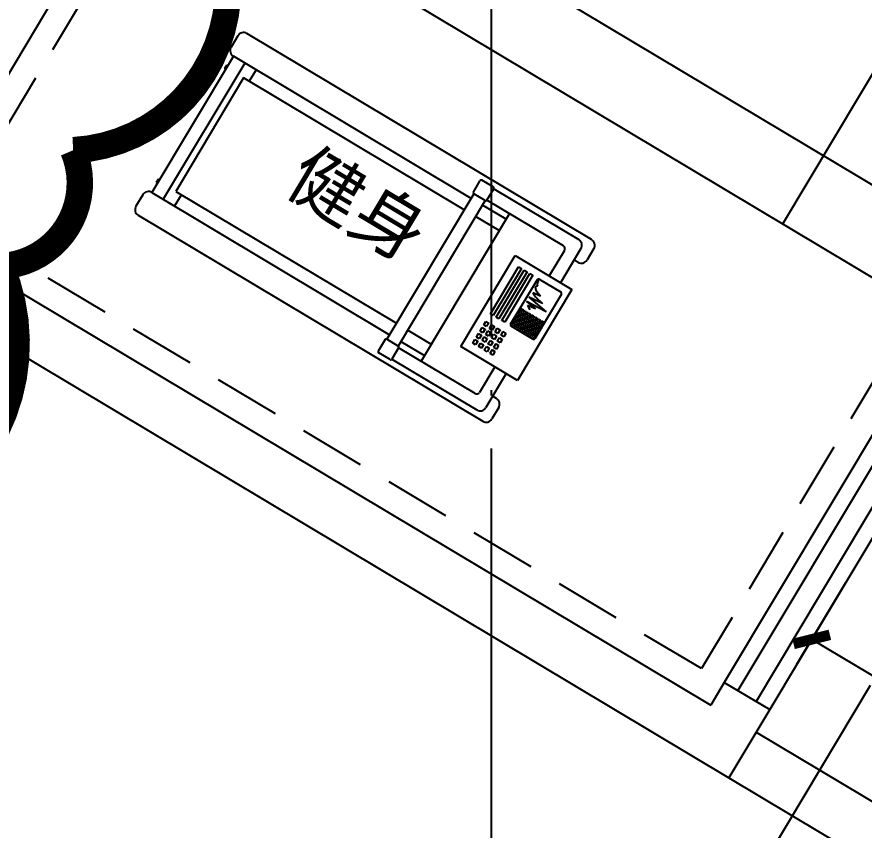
# Model space of a CAD drawing. Header units: millimetres. Extents: x 1337745 to 1642153, y -192803 to 266425.
# Drawn here: x 1399056 to 1402256, y 113247 to 116319 of the extents above; entities that cross this region are included whole.
import ezdxf
from ezdxf.enums import TextEntityAlignment as Align

# ---------------------------------------------------------------- set-up
doc = ezdxf.new("R2010")
doc.units = ezdxf.units.MM
doc.header["$LTSCALE"] = 1000
doc.header["$MEASUREMENT"] = 0
for name, pattern in [('__附着_A09-停车位、行车流线模块_TEN24RUY_设计区$0$DASH', [0.35, 0.25, -0.1]), ('DOTE', [2.42, 2, -0.2, 0.02, -0.2]), ('HIDDEN', [0.375, 0.25, -0.125]), ('HIDDEN2', [4.7625, 3.175, -1.5875])]:
    doc.linetypes.add(name, pattern=pattern)
for name, color, linetype in [('__附着_A09-停车位、行车流线模块_TEN24RUY_设计区$0$STD-PARK', 103, '__附着_A09-停车位、行车流线模块_TEN24RUY_设计区$0$DASH'), ('DOTE', 16, 'DOTE'), ('IE-FURN', 33, 'Continuous'), ('REF', 8, 'HIDDEN2'), ('Road', 4, 'Continuous'), ('WALL', 2, 'Continuous'), ('WINDOW', 4, 'Continuous'), ('文字标注', 255, 'Continuous'), ('砖墙', 30, 'Continuous')]:
    doc.layers.add(name, color=color, linetype=linetype)
doc.styles.add('DIM_FONT', font='SIMPLEX', dxfattribs={"width": 0.7, "bigfont": 'GBCBIG'})
doc.styles.add('黑体', font='SIMHEI.TTF')
doc.dimstyles.new('_TCH_ARCH&&100', dxfattribs={"dimtxt": 250, "dimasz": 100, "dimexe": 250, "dimexo": 300, "dimgap": 100, "dimtad": 1, "dimdec": 0, "dimzin": 0, "dimdsep": 46, "dimtxsty": 'DIM_FONT', "dimblk": 'ARCHTICK', "dimcen": 0.09, "dimclrt": 7, "dimazin": 2, "dimtfac": 1, "dimtdec": 0, "dimtix": 1, "dimtmove": 2, "dimatfit": 3, "dimfxl": 1, "dimtolj": 1, "dimtzin": 0, "dimarcsym": 0})

# ---------------------------------------------------------------- blocks, each defined once
blk = doc.blocks.new('_ArchTick')
at = {"color": 0, "linetype": 'ByBlock', "const_width": 0.4}
blk.add_lwpolyline([(-0.5, -0.5), (0.5, 0.5)], dxfattribs=at)
blk = doc.blocks.new('*D171')
at = {"layer": 'Defpoints', "color": 0, "transparency": 16777216}
for p in [(2875982.4, -688883.3, 0), (2872514.5, -692144.3), (2873134, -692616.9, 0)]:
    blk.add_point(p, dxfattribs=at)
at = {"layer": 'Road', "color": 0, "lineweight": -2, "transparency": 16777216}
for p, q in [((2875743.9, -688701.4), (2875164.2, -688259.1)), ((2875362.9, -688410.7), (2872514.5, -692144.3)), ((2872895.5, -692435), (2872315.8, -691992.7))]:
    blk.add_line(p, q, dxfattribs=at)
at = {"layer": 'Road', "color": 0, "lineweight": -2, "transparency": 16777216, "xscale": 100, "yscale": 100, "zscale": 100}
for p, rotation in [((2875362.9, -688410.7), 52.6597701482326), ((2872514.5, -692144.3), 232.6597701482326)]:
    blk.add_blockref('_ArchTick', p, dxfattribs=dict(at, rotation=rotation))
at = {"layer": 'Road', "color": 7, "transparency": 16777216, "insert": (2873759.8, -690141), "char_height": 250, "attachment_point": 5, "rotation": 52.6598, "style": 'DIM_FONT'}
blk.add_mtext('\\A1;4696', dxfattribs=at)
blk = doc.blocks.new('A$C12EE4357')
at = {"layer": 'IE-FURN'}
for p, q in [((-406.5, 21.7), (-356.5, 21.7)), ((-231.5, -219.9), (-231.5, 30.1)), ((-231.5, 30.1), (168.5, 30.1)), ((168.5, 30.1), (168.5, -219.9)), ((293.5, 21.7), (343.5, 21.7)), ((-431.5, -3.3), (-431.5, -1519.9)), ((-381.5, -19.9), (-231.5, -19.9)), ((-331.5, -3.3), (-331.5, -19.9)), ((168.5, -19.9), (318.5, -19.9)), ((268.5, -3.3), (268.5, -19.9)), ((368.5, -1519.9), (368.5, -3.3)), ((-406.5, -418.6), (-406.5, -44.9)), ((343.5, -418.6), (343.5, -44.9)), ((-356.5, -82.4), (-356.5, -418.6)), ((-344, -69.9), (-231.5, -69.9)), ((168.5, -69.9), (281, -69.9)), ((293.5, -82.4), (293.5, -418.6)), ((168.5, -219.9), (-231.5, -219.9)), ((-356.5, -319.9), (293.5, -319.9)), ((-331.5, -319.9), (-331.5, -423.6)), ((-281.5, -319.9), (-281.5, -423.6)), ((218.5, -423.6), (218.5, -319.9)), ((268.5, -423.6), (268.5, -319.9)), ((-411.5, -423.6), (-411.5, -473.6)), ((-356.5, -418.6), (-406.5, -418.6)), ((-351.5, -423.6), (288.5, -423.6)), ((-351.5, -423.6), (-351.5, -473.6)), ((288.5, -423.6), (288.5, -473.6)), ((293.5, -418.6), (343.5, -418.6)), ((293.5, -418.6), (343.5, -418.6)), ((348.5, -423.6), (348.5, -473.6)), ((-356.5, -478.6), (-406.5, -478.6)), ((-351.5, -473.6), (288.5, -473.6)), ((-331.5, -473.6), (-331.5, -1519.9)), ((-281.5, -473.6), (-281.5, -1444.9)), ((218.5, -1444.9), (218.5, -473.6)), ((268.5, -1519.9), (268.5, -473.6)), ((293.5, -478.6), (343.5, -478.6)), ((-331.5, -1419.9), (-281.5, -1419.9)), ((268.5, -1419.9), (218.5, -1419.9)), ((-331.5, -1469.9), (268.5, -1469.9)), ((-281.5, -1444.9), (218.5, -1444.9)), ((-331.5, -1519.9), (268.5, -1519.9)), ((-291.2, -1524.9), (-291.2, -1519.9)), ((-291.2, -1519.9), (-275.4, -1519.9)), ((-275.4, -1524.9), (-291.2, -1524.9)), ((-275.4, -1519.9), (-275.4, -1524.9)), ((212.3, -1519.9), (212.3, -1524.9)), ((228.1, -1519.9), (212.3, -1519.9)), ((212.3, -1524.9), (228.1, -1524.9)), ((228.1, -1524.9), (228.1, -1519.9)), ((-406.5, -1544.9), (-356.5, -1544.9)), ((293.5, -1544.9), (343.5, -1544.9))]:
    blk.add_line(p, q, dxfattribs=at)
at = {"layer": 'IE-FURN', "color": 8}
for p, q in [((-201.7, -96.4), (-201.7, 0)), ((-196.7, 5), (0, 5)), ((-71.3, -2.5), (-71.3, 0.7)), ((-71.3, 0.7), (-67.3, 0.7)), ((-67.3, 0.7), (-67.3, -2.5)), ((-64.6, -2.5), (-64.6, 0.7)), ((-64.6, 0.7), (-60.7, 0.7)), ((-60.7, 0.7), (-60.7, -2.5)), ((-57.9, -2.5), (-57.9, 0.7)), ((-57.9, 0.7), (-54, 0.7)), ((-54, 0.7), (-54, -2.5)), ((-51.2, -2.5), (-51.2, 0.7)), ((-51.2, 0.7), (-47.3, 0.7)), ((-47.3, 0.7), (-47.3, -2.5)), ((-44.5, -2.5), (-44.5, 0.7)), ((-44.5, 0.7), (-40.6, 0.7)), ((-40.6, 0.7), (-40.6, -2.5)), ((-37.9, -2.5), (-37.9, 0.7)), ((-37.9, 0.7), (-33.9, 0.7)), ((-33.9, 0.7), (-33.9, -2.5)), ((-31.2, -2.5), (-31.2, 0.7)), ((-31.2, 0.7), (-27.3, 0.7)), ((-27.3, 0.7), (-27.3, -2.5)), ((-24.5, -2.5), (-24.5, 0.7)), ((-24.5, 0.7), (-20.6, 0.7)), ((-20.6, 0.7), (-20.6, -2.5)), ((-17.8, -2.5), (-17.8, 0.7)), ((-17.8, 0.7), (-13.9, 0.7)), ((-13.9, 0.7), (-13.9, -2.5)), ((-11.2, -2.5), (-11.2, 0.7)), ((-11.2, 0.7), (-7.2, 0.7)), ((-7.2, 0.7), (-7.2, -2.5)), ((-4.5, -2.5), (-4.5, 0.7)), ((-4.5, 0.7), (-0.6, 0.7)), ((-0.6, 0.7), (-0.6, -2.5)), ((5, 0), (5, -96.4)), ((-123.4, -94.5), (-109.4, -9.9)), ((-109.4, -9.9), (-104.4, -94.5)), ((-67.3, -2.5), (-71.3, -2.5)), ((-71.3, -8.8), (-71.3, -5.6)), ((-71.3, -5.6), (-67.3, -5.6)), ((-67.3, -8.8), (-71.3, -8.8)), ((-71.3, -15.1), (-71.3, -11.9)), ((-71.3, -11.9), (-67.3, -11.9)), ((-67.3, -15.1), (-71.3, -15.1)), ((-71.3, -21.4), (-71.3, -18.2)), ((-71.3, -18.2), (-67.3, -18.2)), ((-67.3, -21.4), (-71.3, -21.4)), ((-71.3, -27.6), (-71.3, -24.5)), ((-71.3, -24.5), (-67.3, -24.5)), ((-67.3, -27.6), (-71.3, -27.6)), ((-71.3, -33.9), (-71.3, -30.8)), ((-71.3, -30.8), (-67.3, -30.8)), ((-67.3, -5.6), (-67.3, -8.8)), ((-67.3, -11.9), (-67.3, -15.1)), ((-67.3, -18.2), (-67.3, -21.4)), ((-67.3, -24.5), (-67.3, -27.6)), ((-67.3, -30.8), (-67.3, -33.9)), ((-60.7, -2.5), (-64.6, -2.5)), ((-64.6, -8.8), (-64.6, -5.6)), ((-64.6, -5.6), (-60.7, -5.6)), ((-60.7, -8.8), (-64.6, -8.8)), ((-64.6, -15.1), (-64.6, -11.9)), ((-64.6, -11.9), (-60.7, -11.9)), ((-60.7, -15.1), (-64.6, -15.1)), ((-64.6, -21.4), (-64.6, -18.2)), ((-64.6, -18.2), (-60.7, -18.2)), ((-60.7, -21.4), (-64.6, -21.4)), ((-64.6, -27.6), (-64.6, -24.5)), ((-64.6, -24.5), (-60.7, -24.5)), ((-60.7, -27.6), (-64.6, -27.6)), ((-64.6, -33.9), (-64.6, -30.8)), ((-64.6, -30.8), (-60.7, -30.8)), ((-60.7, -5.6), (-60.7, -8.8)), ((-60.7, -11.9), (-60.7, -15.1)), ((-60.7, -18.2), (-60.7, -21.4)), ((-60.7, -24.5), (-60.7, -27.6)), ((-60.7, -30.8), (-60.7, -33.9)), ((-54, -2.5), (-57.9, -2.5)), ((-57.9, -8.8), (-57.9, -5.6)), ((-57.9, -5.6), (-54, -5.6)), ((-54, -8.8), (-57.9, -8.8)), ((-57.9, -15.1), (-57.9, -11.9)), ((-57.9, -11.9), (-54, -11.9)), ((-54, -15.1), (-57.9, -15.1)), ((-57.9, -21.4), (-57.9, -18.2)), ((-57.9, -18.2), (-54, -18.2)), ((-54, -21.4), (-57.9, -21.4)), ((-57.9, -27.6), (-57.9, -24.5)), ((-57.9, -24.5), (-54, -24.5)), ((-54, -27.6), (-57.9, -27.6)), ((-57.9, -33.9), (-57.9, -30.8)), ((-57.9, -30.8), (-54, -30.8)), ((-54, -5.6), (-54, -8.8)), ((-54, -11.9), (-54, -15.1)), ((-54, -18.2), (-54, -21.4)), ((-54, -24.5), (-54, -27.6)), ((-54, -30.8), (-54, -33.9)), ((-47.3, -2.5), (-51.2, -2.5)), ((-51.2, -8.8), (-51.2, -5.6)), ((-51.2, -5.6), (-47.3, -5.6)), ((-47.3, -8.8), (-51.2, -8.8)), ((-51.2, -15.1), (-51.2, -11.9)), ((-51.2, -11.9), (-47.3, -11.9)), ((-47.3, -15.1), (-51.2, -15.1)), ((-51.2, -21.4), (-51.2, -18.2)), ((-51.2, -18.2), (-47.3, -18.2)), ((-47.3, -21.4), (-51.2, -21.4)), ((-51.2, -27.6), (-51.2, -24.5)), ((-51.2, -24.5), (-47.3, -24.5)), ((-47.3, -27.6), (-51.2, -27.6)), ((-51.2, -33.9), (-51.2, -30.8)), ((-51.2, -30.8), (-47.3, -30.8)), ((-47.3, -5.6), (-47.3, -8.8)), ((-47.3, -11.9), (-47.3, -15.1)), ((-47.3, -18.2), (-47.3, -21.4)), ((-47.3, -24.5), (-47.3, -27.6)), ((-47.3, -30.8), (-47.3, -33.9)), ((-40.6, -2.5), (-44.5, -2.5)), ((-44.5, -8.8), (-44.5, -5.6)), ((-44.5, -5.6), (-40.6, -5.6)), ((-40.6, -8.8), (-44.5, -8.8)), ((-44.5, -15.1), (-44.5, -11.9)), ((-44.5, -11.9), (-40.6, -11.9)), ((-40.6, -15.1), (-44.5, -15.1)), ((-44.5, -21.4), (-44.5, -18.2)), ((-44.5, -18.2), (-40.6, -18.2)), ((-40.6, -21.4), (-44.5, -21.4)), ((-44.5, -27.6), (-44.5, -24.5)), ((-44.5, -24.5), (-40.6, -24.5)), ((-40.6, -27.6), (-44.5, -27.6)), ((-44.5, -33.9), (-44.5, -30.8)), ((-44.5, -30.8), (-40.6, -30.8)), ((-40.6, -5.6), (-40.6, -8.8)), ((-40.6, -11.9), (-40.6, -15.1)), ((-40.6, -18.2), (-40.6, -21.4)), ((-40.6, -24.5), (-40.6, -27.6)), ((-40.6, -30.8), (-40.6, -33.9)), ((-33.9, -2.5), (-37.9, -2.5)), ((-37.9, -8.8), (-37.9, -5.6)), ((-37.9, -5.6), (-33.9, -5.6)), ((-33.9, -8.8), (-37.9, -8.8)), ((-37.9, -15.1), (-37.9, -11.9)), ((-37.9, -11.9), (-33.9, -11.9)), ((-33.9, -15.1), (-37.9, -15.1)), ((-37.9, -21.4), (-37.9, -18.2)), ((-37.9, -18.2), (-33.9, -18.2)), ((-33.9, -21.4), (-37.9, -21.4)), ((-37.9, -27.6), (-37.9, -24.5)), ((-37.9, -24.5), (-33.9, -24.5)), ((-33.9, -27.6), (-37.9, -27.6)), ((-37.9, -33.9), (-37.9, -30.8)), ((-37.9, -30.8), (-33.9, -30.8)), ((-33.9, -5.6), (-33.9, -8.8)), ((-33.9, -11.9), (-33.9, -15.1)), ((-33.9, -18.2), (-33.9, -21.4)), ((-33.9, -24.5), (-33.9, -27.6)), ((-33.9, -30.8), (-33.9, -33.9)), ((-27.3, -2.5), (-31.2, -2.5)), ((-31.2, -8.8), (-31.2, -5.6)), ((-31.2, -5.6), (-27.3, -5.6)), ((-27.3, -8.8), (-31.2, -8.8)), ((-31.2, -15.1), (-31.2, -11.9)), ((-31.2, -11.9), (-27.3, -11.9)), ((-27.3, -15.1), (-31.2, -15.1)), ((-31.2, -21.4), (-31.2, -18.2)), ((-31.2, -18.2), (-27.3, -18.2)), ((-27.3, -21.4), (-31.2, -21.4)), ((-31.2, -27.6), (-31.2, -24.5)), ((-31.2, -24.5), (-27.3, -24.5)), ((-27.3, -27.6), (-31.2, -27.6)), ((-31.2, -33.9), (-31.2, -30.8)), ((-31.2, -30.8), (-27.3, -30.8)), ((-27.3, -5.6), (-27.3, -8.8)), ((-27.3, -11.9), (-27.3, -15.1)), ((-27.3, -18.2), (-27.3, -21.4)), ((-27.3, -24.5), (-27.3, -27.6)), ((-27.3, -30.8), (-27.3, -33.9)), ((-20.6, -2.5), (-24.5, -2.5)), ((-24.5, -8.8), (-24.5, -5.6)), ((-24.5, -5.6), (-20.6, -5.6)), ((-20.6, -8.8), (-24.5, -8.8)), ((-24.5, -15.1), (-24.5, -11.9)), ((-24.5, -11.9), (-20.6, -11.9)), ((-20.6, -15.1), (-24.5, -15.1)), ((-24.5, -21.4), (-24.5, -18.2)), ((-24.5, -18.2), (-20.6, -18.2)), ((-20.6, -21.4), (-24.5, -21.4)), ((-24.5, -27.6), (-24.5, -24.5)), ((-24.5, -24.5), (-20.6, -24.5)), ((-20.6, -27.6), (-24.5, -27.6)), ((-24.5, -33.9), (-24.5, -30.8)), ((-24.5, -30.8), (-20.6, -30.8)), ((-20.6, -5.6), (-20.6, -8.8)), ((-20.6, -11.9), (-20.6, -15.1)), ((-20.6, -18.2), (-20.6, -21.4)), ((-20.6, -24.5), (-20.6, -27.6)), ((-20.6, -30.8), (-20.6, -33.9)), ((-13.9, -2.5), (-17.8, -2.5)), ((-17.8, -8.8), (-17.8, -5.6)), ((-17.8, -5.6), (-13.9, -5.6)), ((-13.9, -8.8), (-17.8, -8.8)), ((-17.8, -15.1), (-17.8, -11.9)), ((-17.8, -11.9), (-13.9, -11.9)), ((-13.9, -15.1), (-17.8, -15.1)), ((-17.8, -21.4), (-17.8, -18.2)), ((-17.8, -18.2), (-13.9, -18.2)), ((-13.9, -21.4), (-17.8, -21.4)), ((-17.8, -27.6), (-17.8, -24.5)), ((-17.8, -24.5), (-13.9, -24.5)), ((-13.9, -27.6), (-17.8, -27.6)), ((-17.8, -33.9), (-17.8, -30.8)), ((-17.8, -30.8), (-13.9, -30.8)), ((-13.9, -5.6), (-13.9, -8.8)), ((-13.9, -11.9), (-13.9, -15.1)), ((-13.9, -18.2), (-13.9, -21.4)), ((-13.9, -24.5), (-13.9, -27.6)), ((-13.9, -30.8), (-13.9, -33.9)), ((-7.2, -2.5), (-11.2, -2.5)), ((-11.2, -8.8), (-11.2, -5.6)), ((-11.2, -5.6), (-7.2, -5.6)), ((-7.2, -8.8), (-11.2, -8.8)), ((-11.2, -15.1), (-11.2, -11.9)), ((-11.2, -11.9), (-7.2, -11.9)), ((-7.2, -15.1), (-11.2, -15.1)), ((-11.2, -21.4), (-11.2, -18.2)), ((-11.2, -18.2), (-7.2, -18.2)), ((-7.2, -21.4), (-11.2, -21.4)), ((-11.2, -27.6), (-11.2, -24.5)), ((-11.2, -24.5), (-7.2, -24.5)), ((-7.2, -27.6), (-11.2, -27.6)), ((-11.2, -33.9), (-11.2, -30.8)), ((-11.2, -30.8), (-7.2, -30.8)), ((-7.2, -5.6), (-7.2, -8.8)), ((-7.2, -11.9), (-7.2, -15.1)), ((-7.2, -18.2), (-7.2, -21.4)), ((-7.2, -24.5), (-7.2, -27.6)), ((-7.2, -30.8), (-7.2, -33.9)), ((-0.6, -2.5), (-4.5, -2.5)), ((-4.5, -8.8), (-4.5, -5.6)), ((-4.5, -5.6), (-0.6, -5.6)), ((-0.6, -8.8), (-4.5, -8.8)), ((-4.5, -15.1), (-4.5, -11.9)), ((-4.5, -11.9), (-0.6, -11.9)), ((-0.6, -15.1), (-4.5, -15.1)), ((-4.5, -21.4), (-4.5, -18.2)), ((-4.5, -18.2), (-0.6, -18.2)), ((-0.6, -21.4), (-4.5, -21.4)), ((-4.5, -27.6), (-4.5, -24.5)), ((-4.5, -24.5), (-0.6, -24.5)), ((-0.6, -27.6), (-4.5, -27.6)), ((-4.5, -33.9), (-4.5, -30.8)), ((-4.5, -30.8), (-0.6, -30.8)), ((-0.6, -5.6), (-0.6, -8.8)), ((-0.6, -11.9), (-0.6, -15.1)), ((-0.6, -18.2), (-0.6, -21.4)), ((-0.6, -24.5), (-0.6, -27.6)), ((-0.6, -30.8), (-0.6, -33.9)), ((-159.2, -85.5), (-149.3, -58.6)), ((-149.3, -58.6), (-144.3, -90.5)), ((-137.3, -74.6), (-129.3, -37.7)), ((-129.3, -37.7), (-123.4, -94.5)), ((-104.4, -94.5), (-98.5, -50.7)), ((-98.5, -50.7), (-93.5, -82.5)), ((-67.3, -33.9), (-71.3, -33.9)), ((-71.3, -40.2), (-71.3, -37.1)), ((-71.3, -37.1), (-67.3, -37.1)), ((-67.3, -40.2), (-71.3, -40.2)), ((-71.3, -46.5), (-71.3, -43.4)), ((-71.3, -43.4), (-67.3, -43.4)), ((-67.3, -46.5), (-71.3, -46.5)), ((-71.3, -52.8), (-71.3, -49.7)), ((-71.3, -49.7), (-67.3, -49.7)), ((-67.3, -52.8), (-71.3, -52.8)), ((-71.3, -59.1), (-71.3, -56)), ((-71.3, -56), (-67.3, -56)), ((-67.3, -59.1), (-71.3, -59.1)), ((-71.3, -65.4), (-71.3, -62.3)), ((-71.3, -62.3), (-67.3, -62.3)), ((-67.3, -37.1), (-67.3, -40.2)), ((-67.3, -43.4), (-67.3, -46.5)), ((-67.3, -49.7), (-67.3, -52.8)), ((-67.3, -56), (-67.3, -59.1)), ((-67.3, -62.3), (-67.3, -65.4)), ((-60.7, -33.9), (-64.6, -33.9)), ((-64.6, -40.2), (-64.6, -37.1)), ((-64.6, -37.1), (-60.7, -37.1)), ((-60.7, -40.2), (-64.6, -40.2)), ((-64.6, -46.5), (-64.6, -43.4)), ((-64.6, -43.4), (-60.7, -43.4)), ((-60.7, -46.5), (-64.6, -46.5)), ((-64.6, -52.8), (-64.6, -49.7)), ((-64.6, -49.7), (-60.7, -49.7)), ((-60.7, -52.8), (-64.6, -52.8)), ((-64.6, -59.1), (-64.6, -56)), ((-64.6, -56), (-60.7, -56)), ((-60.7, -59.1), (-64.6, -59.1)), ((-64.6, -65.4), (-64.6, -62.3)), ((-64.6, -62.3), (-60.7, -62.3)), ((-60.7, -37.1), (-60.7, -40.2)), ((-60.7, -43.4), (-60.7, -46.5)), ((-60.7, -49.7), (-60.7, -52.8)), ((-60.7, -56), (-60.7, -59.1)), ((-60.7, -62.3), (-60.7, -65.4)), ((-54, -33.9), (-57.9, -33.9)), ((-57.9, -40.2), (-57.9, -37.1)), ((-57.9, -37.1), (-54, -37.1)), ((-54, -40.2), (-57.9, -40.2)), ((-57.9, -46.5), (-57.9, -43.4)), ((-57.9, -43.4), (-54, -43.4)), ((-54, -46.5), (-57.9, -46.5)), ((-57.9, -52.8), (-57.9, -49.7)), ((-57.9, -49.7), (-54, -49.7)), ((-54, -52.8), (-57.9, -52.8)), ((-57.9, -59.1), (-57.9, -56)), ((-57.9, -56), (-54, -56)), ((-54, -59.1), (-57.9, -59.1)), ((-57.9, -65.4), (-57.9, -62.3)), ((-57.9, -62.3), (-54, -62.3)), ((-54, -37.1), (-54, -40.2)), ((-54, -43.4), (-54, -46.5)), ((-54, -49.7), (-54, -52.8)), ((-54, -56), (-54, -59.1)), ((-54, -62.3), (-54, -65.4)), ((-47.3, -33.9), (-51.2, -33.9)), ((-51.2, -40.2), (-51.2, -37.1)), ((-51.2, -37.1), (-47.3, -37.1)), ((-47.3, -40.2), (-51.2, -40.2)), ((-51.2, -46.5), (-51.2, -43.4)), ((-51.2, -43.4), (-47.3, -43.4)), ((-47.3, -46.5), (-51.2, -46.5)), ((-51.2, -52.8), (-51.2, -49.7)), ((-51.2, -49.7), (-47.3, -49.7)), ((-47.3, -52.8), (-51.2, -52.8)), ((-51.2, -59.1), (-51.2, -56)), ((-51.2, -56), (-47.3, -56)), ((-47.3, -59.1), (-51.2, -59.1)), ((-51.2, -65.4), (-51.2, -62.3)), ((-51.2, -62.3), (-47.3, -62.3)), ((-47.3, -37.1), (-47.3, -40.2)), ((-47.3, -43.4), (-47.3, -46.5)), ((-47.3, -49.7), (-47.3, -52.8)), ((-47.3, -56), (-47.3, -59.1)), ((-47.3, -62.3), (-47.3, -65.4)), ((-40.6, -33.9), (-44.5, -33.9)), ((-44.5, -40.2), (-44.5, -37.1)), ((-44.5, -37.1), (-40.6, -37.1)), ((-40.6, -40.2), (-44.5, -40.2)), ((-44.5, -46.5), (-44.5, -43.4)), ((-44.5, -43.4), (-40.6, -43.4)), ((-40.6, -46.5), (-44.5, -46.5)), ((-44.5, -52.8), (-44.5, -49.7)), ((-44.5, -49.7), (-40.6, -49.7)), ((-40.6, -52.8), (-44.5, -52.8)), ((-44.5, -59.1), (-44.5, -56)), ((-44.5, -56), (-40.6, -56)), ((-40.6, -59.1), (-44.5, -59.1)), ((-44.5, -65.4), (-44.5, -62.3)), ((-44.5, -62.3), (-40.6, -62.3)), ((-40.6, -37.1), (-40.6, -40.2)), ((-40.6, -43.4), (-40.6, -46.5)), ((-40.6, -49.7), (-40.6, -52.8)), ((-40.6, -56), (-40.6, -59.1)), ((-40.6, -62.3), (-40.6, -65.4)), ((-33.9, -33.9), (-37.9, -33.9)), ((-37.9, -40.2), (-37.9, -37.1)), ((-37.9, -37.1), (-33.9, -37.1)), ((-33.9, -40.2), (-37.9, -40.2)), ((-37.9, -46.5), (-37.9, -43.4)), ((-37.9, -43.4), (-33.9, -43.4)), ((-33.9, -46.5), (-37.9, -46.5)), ((-37.9, -52.8), (-37.9, -49.7)), ((-37.9, -49.7), (-33.9, -49.7)), ((-33.9, -52.8), (-37.9, -52.8)), ((-37.9, -59.1), (-37.9, -56)), ((-37.9, -56), (-33.9, -56)), ((-33.9, -59.1), (-37.9, -59.1)), ((-37.9, -65.4), (-37.9, -62.3)), ((-37.9, -62.3), (-33.9, -62.3)), ((-33.9, -37.1), (-33.9, -40.2)), ((-33.9, -43.4), (-33.9, -46.5)), ((-33.9, -49.7), (-33.9, -52.8)), ((-33.9, -56), (-33.9, -59.1)), ((-33.9, -62.3), (-33.9, -65.4)), ((-27.3, -33.9), (-31.2, -33.9)), ((-31.2, -40.2), (-31.2, -37.1)), ((-31.2, -37.1), (-27.3, -37.1)), ((-27.3, -40.2), (-31.2, -40.2)), ((-31.2, -46.5), (-31.2, -43.4)), ((-31.2, -43.4), (-27.3, -43.4)), ((-27.3, -46.5), (-31.2, -46.5)), ((-31.2, -52.8), (-31.2, -49.7)), ((-31.2, -49.7), (-27.3, -49.7)), ((-27.3, -52.8), (-31.2, -52.8)), ((-31.2, -59.1), (-31.2, -56)), ((-31.2, -56), (-27.3, -56)), ((-27.3, -59.1), (-31.2, -59.1)), ((-31.2, -65.4), (-31.2, -62.3)), ((-31.2, -62.3), (-27.3, -62.3)), ((-27.3, -37.1), (-27.3, -40.2)), ((-27.3, -43.4), (-27.3, -46.5)), ((-27.3, -49.7), (-27.3, -52.8)), ((-27.3, -56), (-27.3, -59.1)), ((-27.3, -62.3), (-27.3, -65.4)), ((-20.6, -33.9), (-24.5, -33.9)), ((-24.5, -40.2), (-24.5, -37.1)), ((-24.5, -37.1), (-20.6, -37.1)), ((-20.6, -40.2), (-24.5, -40.2)), ((-24.5, -46.5), (-24.5, -43.4)), ((-24.5, -43.4), (-20.6, -43.4)), ((-20.6, -46.5), (-24.5, -46.5)), ((-24.5, -52.8), (-24.5, -49.7)), ((-24.5, -49.7), (-20.6, -49.7)), ((-20.6, -52.8), (-24.5, -52.8)), ((-24.5, -59.1), (-24.5, -56)), ((-24.5, -56), (-20.6, -56)), ((-20.6, -59.1), (-24.5, -59.1)), ((-24.5, -65.4), (-24.5, -62.3)), ((-24.5, -62.3), (-20.6, -62.3)), ((-20.6, -37.1), (-20.6, -40.2)), ((-20.6, -43.4), (-20.6, -46.5)), ((-20.6, -49.7), (-20.6, -52.8)), ((-20.6, -56), (-20.6, -59.1)), ((-20.6, -62.3), (-20.6, -65.4)), ((-13.9, -33.9), (-17.8, -33.9)), ((-17.8, -40.2), (-17.8, -37.1)), ((-17.8, -37.1), (-13.9, -37.1)), ((-13.9, -40.2), (-17.8, -40.2)), ((-17.8, -46.5), (-17.8, -43.4)), ((-17.8, -43.4), (-13.9, -43.4)), ((-13.9, -46.5), (-17.8, -46.5)), ((-17.8, -52.8), (-17.8, -49.7)), ((-17.8, -49.7), (-13.9, -49.7)), ((-13.9, -52.8), (-17.8, -52.8)), ((-17.8, -59.1), (-17.8, -56)), ((-17.8, -56), (-13.9, -56)), ((-13.9, -59.1), (-17.8, -59.1)), ((-17.8, -65.4), (-17.8, -62.3)), ((-17.8, -62.3), (-13.9, -62.3)), ((-13.9, -37.1), (-13.9, -40.2)), ((-13.9, -43.4), (-13.9, -46.5)), ((-13.9, -49.7), (-13.9, -52.8)), ((-13.9, -56), (-13.9, -59.1)), ((-13.9, -62.3), (-13.9, -65.4)), ((-7.2, -33.9), (-11.2, -33.9)), ((-11.2, -40.2), (-11.2, -37.1)), ((-11.2, -37.1), (-7.2, -37.1)), ((-7.2, -40.2), (-11.2, -40.2)), ((-11.2, -46.5), (-11.2, -43.4)), ((-11.2, -43.4), (-7.2, -43.4)), ((-7.2, -46.5), (-11.2, -46.5)), ((-11.2, -52.8), (-11.2, -49.7)), ((-11.2, -49.7), (-7.2, -49.7)), ((-7.2, -52.8), (-11.2, -52.8)), ((-11.2, -59.1), (-11.2, -56)), ((-11.2, -56), (-7.2, -56)), ((-7.2, -59.1), (-11.2, -59.1)), ((-11.2, -65.4), (-11.2, -62.3)), ((-11.2, -62.3), (-7.2, -62.3)), ((-7.2, -37.1), (-7.2, -40.2)), ((-7.2, -43.4), (-7.2, -46.5)), ((-7.2, -49.7), (-7.2, -52.8)), ((-7.2, -56), (-7.2, -59.1)), ((-7.2, -62.3), (-7.2, -65.4)), ((-0.6, -33.9), (-4.5, -33.9)), ((-4.5, -40.2), (-4.5, -37.1)), ((-4.5, -37.1), (-0.6, -37.1)), ((-0.6, -40.2), (-4.5, -40.2)), ((-4.5, -46.5), (-4.5, -43.4)), ((-4.5, -43.4), (-0.6, -43.4)), ((-0.6, -46.5), (-4.5, -46.5)), ((-4.5, -52.8), (-4.5, -49.7)), ((-4.5, -49.7), (-0.6, -49.7)), ((-0.6, -52.8), (-4.5, -52.8)), ((-4.5, -59.1), (-4.5, -56)), ((-4.5, -56), (-0.6, -56)), ((-0.6, -59.1), (-4.5, -59.1)), ((-4.5, -65.4), (-4.5, -62.3)), ((-4.5, -62.3), (-0.6, -62.3)), ((-0.6, -37.1), (-0.6, -40.2)), ((-0.6, -43.4), (-0.6, -46.5)), ((-0.6, -49.7), (-0.6, -52.8)), ((-0.6, -56), (-0.6, -59.1)), ((-0.6, -62.3), (-0.6, -65.4)), ((-196.7, -101.4), (-190.1, -93.5)), ((-190.1, -93.5), (-188.1, -95.5)), ((-188.1, -95.5), (-184.1, -92.5)), ((-184.1, -92.5), (-181.1, -94.5)), ((-181.1, -94.5), (-175.2, -88.5)), ((-175.2, -88.5), (-168.2, -94.5)), ((-168.2, -94.5), (-159.2, -85.5)), ((-144.3, -90.5), (-137.3, -74.6)), ((-93.5, -82.5), (-83.5, -66.6)), ((-67.3, -65.4), (-71.3, -65.4)), ((-71.3, -71.7), (-71.3, -68.6)), ((-71.3, -68.6), (-67.3, -68.6)), ((-67.3, -71.7), (-71.3, -71.7)), ((-71.3, -78), (-71.3, -74.9)), ((-71.3, -74.9), (-67.3, -74.9)), ((-67.3, -78), (-71.3, -78)), ((-71.3, -84.3), (-71.3, -81.2)), ((-71.3, -81.2), (-67.3, -81.2)), ((-67.3, -84.3), (-71.3, -84.3)), ((-71.3, -90.6), (-71.3, -87.5)), ((-71.3, -87.5), (-67.3, -87.5)), ((-67.3, -90.6), (-71.3, -90.6)), ((-71.3, -96.9), (-71.3, -93.7)), ((-71.3, -93.7), (-67.3, -93.7)), ((-67.3, -68.6), (-67.3, -71.7)), ((-67.3, -74.9), (-67.3, -78)), ((-67.3, -81.2), (-67.3, -84.3)), ((-67.3, -87.5), (-67.3, -90.6)), ((-67.3, -93.7), (-67.3, -96.9)), ((-60.7, -65.4), (-64.6, -65.4)), ((-64.6, -71.7), (-64.6, -68.6)), ((-64.6, -68.6), (-60.7, -68.6)), ((-60.7, -71.7), (-64.6, -71.7)), ((-64.6, -78), (-64.6, -74.9)), ((-64.6, -74.9), (-60.7, -74.9)), ((-60.7, -78), (-64.6, -78)), ((-64.6, -84.3), (-64.6, -81.2)), ((-64.6, -81.2), (-60.7, -81.2)), ((-60.7, -84.3), (-64.6, -84.3)), ((-64.6, -90.6), (-64.6, -87.5)), ((-64.6, -87.5), (-60.7, -87.5)), ((-60.7, -90.6), (-64.6, -90.6)), ((-64.6, -96.9), (-64.6, -93.7)), ((-64.6, -93.7), (-60.7, -93.7)), ((-60.7, -68.6), (-60.7, -71.7)), ((-60.7, -74.9), (-60.7, -78)), ((-60.7, -81.2), (-60.7, -84.3)), ((-60.7, -87.5), (-60.7, -90.6)), ((-60.7, -93.7), (-60.7, -96.9)), ((-54, -65.4), (-57.9, -65.4)), ((-57.9, -71.7), (-57.9, -68.6)), ((-57.9, -68.6), (-54, -68.6)), ((-54, -71.7), (-57.9, -71.7)), ((-57.9, -78), (-57.9, -74.9)), ((-57.9, -74.9), (-54, -74.9)), ((-54, -78), (-57.9, -78)), ((-57.9, -84.3), (-57.9, -81.2)), ((-57.9, -81.2), (-54, -81.2)), ((-54, -84.3), (-57.9, -84.3)), ((-57.9, -90.6), (-57.9, -87.5)), ((-57.9, -87.5), (-54, -87.5)), ((-54, -90.6), (-57.9, -90.6)), ((-57.9, -96.9), (-57.9, -93.7)), ((-57.9, -93.7), (-54, -93.7)), ((-54, -68.6), (-54, -71.7)), ((-54, -74.9), (-54, -78)), ((-54, -81.2), (-54, -84.3)), ((-54, -87.5), (-54, -90.6)), ((-54, -93.7), (-54, -96.9)), ((-47.3, -65.4), (-51.2, -65.4)), ((-51.2, -71.7), (-51.2, -68.6)), ((-51.2, -68.6), (-47.3, -68.6)), ((-47.3, -71.7), (-51.2, -71.7)), ((-51.2, -78), (-51.2, -74.9)), ((-51.2, -74.9), (-47.3, -74.9)), ((-47.3, -78), (-51.2, -78)), ((-51.2, -84.3), (-51.2, -81.2)), ((-51.2, -81.2), (-47.3, -81.2)), ((-47.3, -84.3), (-51.2, -84.3)), ((-51.2, -90.6), (-51.2, -87.5)), ((-51.2, -87.5), (-47.3, -87.5)), ((-47.3, -90.6), (-51.2, -90.6)), ((-51.2, -96.9), (-51.2, -93.7)), ((-51.2, -93.7), (-47.3, -93.7)), ((-47.3, -68.6), (-47.3, -71.7)), ((-47.3, -74.9), (-47.3, -78)), ((-47.3, -81.2), (-47.3, -84.3)), ((-47.3, -87.5), (-47.3, -90.6)), ((-47.3, -93.7), (-47.3, -96.9)), ((-40.6, -65.4), (-44.5, -65.4)), ((-44.5, -71.7), (-44.5, -68.6)), ((-44.5, -68.6), (-40.6, -68.6)), ((-40.6, -71.7), (-44.5, -71.7)), ((-44.5, -78), (-44.5, -74.9)), ((-44.5, -74.9), (-40.6, -74.9)), ((-40.6, -78), (-44.5, -78)), ((-44.5, -84.3), (-44.5, -81.2)), ((-44.5, -81.2), (-40.6, -81.2)), ((-40.6, -84.3), (-44.5, -84.3)), ((-44.5, -90.6), (-44.5, -87.5)), ((-44.5, -87.5), (-40.6, -87.5)), ((-40.6, -90.6), (-44.5, -90.6)), ((-44.5, -96.9), (-44.5, -93.7)), ((-44.5, -93.7), (-40.6, -93.7)), ((-40.6, -68.6), (-40.6, -71.7)), ((-40.6, -74.9), (-40.6, -78)), ((-40.6, -81.2), (-40.6, -84.3)), ((-40.6, -87.5), (-40.6, -90.6)), ((-40.6, -93.7), (-40.6, -96.9)), ((-33.9, -65.4), (-37.9, -65.4)), ((-37.9, -71.7), (-37.9, -68.6)), ((-37.9, -68.6), (-33.9, -68.6)), ((-33.9, -71.7), (-37.9, -71.7)), ((-37.9, -78), (-37.9, -74.9)), ((-37.9, -74.9), (-33.9, -74.9)), ((-33.9, -78), (-37.9, -78)), ((-37.9, -84.3), (-37.9, -81.2)), ((-37.9, -81.2), (-33.9, -81.2)), ((-33.9, -84.3), (-37.9, -84.3)), ((-37.9, -90.6), (-37.9, -87.5)), ((-37.9, -87.5), (-33.9, -87.5)), ((-33.9, -90.6), (-37.9, -90.6)), ((-37.9, -96.9), (-37.9, -93.7)), ((-37.9, -93.7), (-33.9, -93.7)), ((-33.9, -68.6), (-33.9, -71.7)), ((-33.9, -74.9), (-33.9, -78)), ((-33.9, -81.2), (-33.9, -84.3)), ((-33.9, -87.5), (-33.9, -90.6)), ((-33.9, -93.7), (-33.9, -96.9)), ((-27.3, -65.4), (-31.2, -65.4)), ((-31.2, -71.7), (-31.2, -68.6)), ((-31.2, -68.6), (-27.3, -68.6)), ((-27.3, -71.7), (-31.2, -71.7)), ((-31.2, -78), (-31.2, -74.9)), ((-31.2, -74.9), (-27.3, -74.9)), ((-27.3, -78), (-31.2, -78)), ((-31.2, -84.3), (-31.2, -81.2)), ((-31.2, -81.2), (-27.3, -81.2)), ((-27.3, -84.3), (-31.2, -84.3)), ((-31.2, -90.6), (-31.2, -87.5)), ((-31.2, -87.5), (-27.3, -87.5)), ((-27.3, -90.6), (-31.2, -90.6)), ((-31.2, -96.9), (-31.2, -93.7)), ((-31.2, -93.7), (-27.3, -93.7)), ((-27.3, -68.6), (-27.3, -71.7)), ((-27.3, -74.9), (-27.3, -78)), ((-27.3, -81.2), (-27.3, -84.3)), ((-27.3, -87.5), (-27.3, -90.6)), ((-27.3, -93.7), (-27.3, -96.9)), ((-20.6, -65.4), (-24.5, -65.4)), ((-24.5, -71.7), (-24.5, -68.6)), ((-24.5, -68.6), (-20.6, -68.6)), ((-20.6, -71.7), (-24.5, -71.7)), ((-24.5, -78), (-24.5, -74.9)), ((-24.5, -74.9), (-20.6, -74.9)), ((-20.6, -78), (-24.5, -78)), ((-24.5, -84.3), (-24.5, -81.2)), ((-24.5, -81.2), (-20.6, -81.2)), ((-20.6, -84.3), (-24.5, -84.3)), ((-24.5, -90.6), (-24.5, -87.5)), ((-24.5, -87.5), (-20.6, -87.5)), ((-20.6, -90.6), (-24.5, -90.6)), ((-24.5, -96.9), (-24.5, -93.7)), ((-24.5, -93.7), (-20.6, -93.7)), ((-20.6, -68.6), (-20.6, -71.7)), ((-20.6, -74.9), (-20.6, -78)), ((-20.6, -81.2), (-20.6, -84.3)), ((-20.6, -87.5), (-20.6, -90.6)), ((-20.6, -93.7), (-20.6, -96.9)), ((-13.9, -65.4), (-17.8, -65.4)), ((-17.8, -71.7), (-17.8, -68.6)), ((-17.8, -68.6), (-13.9, -68.6)), ((-13.9, -71.7), (-17.8, -71.7)), ((-17.8, -78), (-17.8, -74.9)), ((-17.8, -74.9), (-13.9, -74.9)), ((-13.9, -78), (-17.8, -78)), ((-17.8, -84.3), (-17.8, -81.2)), ((-17.8, -81.2), (-13.9, -81.2)), ((-13.9, -84.3), (-17.8, -84.3)), ((-17.8, -90.6), (-17.8, -87.5)), ((-17.8, -87.5), (-13.9, -87.5)), ((-13.9, -90.6), (-17.8, -90.6)), ((-17.8, -96.9), (-17.8, -93.7)), ((-17.8, -93.7), (-13.9, -93.7)), ((-13.9, -68.6), (-13.9, -71.7)), ((-13.9, -74.9), (-13.9, -78)), ((-13.9, -81.2), (-13.9, -84.3)), ((-13.9, -87.5), (-13.9, -90.6)), ((-13.9, -93.7), (-13.9, -96.9)), ((-7.2, -65.4), (-11.2, -65.4)), ((-11.2, -71.7), (-11.2, -68.6)), ((-11.2, -68.6), (-7.2, -68.6)), ((-7.2, -71.7), (-11.2, -71.7)), ((-11.2, -78), (-11.2, -74.9)), ((-11.2, -74.9), (-7.2, -74.9)), ((-7.2, -78), (-11.2, -78)), ((-11.2, -84.3), (-11.2, -81.2)), ((-11.2, -81.2), (-7.2, -81.2)), ((-7.2, -84.3), (-11.2, -84.3)), ((-11.2, -90.6), (-11.2, -87.5)), ((-11.2, -87.5), (-7.2, -87.5)), ((-7.2, -90.6), (-11.2, -90.6)), ((-11.2, -96.9), (-11.2, -93.7)), ((-11.2, -93.7), (-7.2, -93.7)), ((-7.2, -68.6), (-7.2, -71.7)), ((-7.2, -74.9), (-7.2, -78)), ((-7.2, -81.2), (-7.2, -84.3)), ((-7.2, -87.5), (-7.2, -90.6)), ((-7.2, -93.7), (-7.2, -96.9)), ((-0.6, -65.4), (-4.5, -65.4)), ((-4.5, -71.7), (-4.5, -68.6)), ((-4.5, -68.6), (-0.6, -68.6)), ((-0.6, -71.7), (-4.5, -71.7)), ((-4.5, -78), (-4.5, -74.9)), ((-4.5, -74.9), (-0.6, -74.9)), ((-0.6, -78), (-4.5, -78)), ((-4.5, -84.3), (-4.5, -81.2)), ((-4.5, -81.2), (-0.6, -81.2)), ((-0.6, -84.3), (-4.5, -84.3)), ((-4.5, -90.6), (-4.5, -87.5)), ((-4.5, -87.5), (-0.6, -87.5)), ((-0.6, -90.6), (-4.5, -90.6)), ((-4.5, -96.9), (-4.5, -93.7)), ((-4.5, -93.7), (-0.6, -93.7)), ((-0.6, -68.6), (-0.6, -71.7)), ((-0.6, -74.9), (-0.6, -78)), ((-0.6, -81.2), (-0.6, -84.3)), ((-0.6, -87.5), (-0.6, -90.6)), ((-0.6, -93.7), (-0.6, -96.9)), ((-201.7, -136.9), (-201.7, -124.3)), ((-201.7, -124.3), (5, -124.3)), ((0, -101.4), (-196.7, -101.4)), ((-67.3, -96.9), (-71.3, -96.9)), ((-60.7, -96.9), (-64.6, -96.9)), ((-54, -96.9), (-57.9, -96.9)), ((-47.3, -96.9), (-51.2, -96.9)), ((-40.6, -96.9), (-44.5, -96.9)), ((-33.9, -96.9), (-37.9, -96.9)), ((-27.3, -96.9), (-31.2, -96.9)), ((-20.6, -96.9), (-24.5, -96.9)), ((-13.9, -96.9), (-17.8, -96.9)), ((-7.2, -96.9), (-11.2, -96.9)), ((-0.6, -96.9), (-4.5, -96.9)), ((5, -124.3), (5, -136.9)), ((38.8, -111.7), (38.8, -99.2)), ((38.8, -99.2), (54.5, -99.2)), ((38.8, -111.7), (54.5, -111.7)), ((38.8, -136.9), (38.8, -124.3)), ((38.8, -124.3), (54.5, -124.3)), ((54.5, -99.2), (54.5, -111.7)), ((54.5, -124.3), (54.5, -136.9)), ((65.5, -111.7), (65.5, -99.2)), ((65.5, -99.2), (81.2, -99.2)), ((65.5, -111.7), (81.2, -111.7)), ((65.5, -136.9), (65.5, -124.3)), ((65.5, -124.3), (81.2, -124.3)), ((81.2, -99.2), (81.2, -111.7)), ((81.2, -124.3), (81.2, -136.9)), ((92.2, -111.7), (92.2, -99.2)), ((92.2, -99.2), (107.9, -99.2)), ((92.2, -111.7), (107.9, -111.7)), ((92.2, -136.9), (92.2, -124.3)), ((92.2, -124.3), (107.9, -124.3)), ((107.9, -99.2), (107.9, -111.7)), ((107.9, -124.3), (107.9, -136.9)), ((118.9, -111.7), (118.9, -99.2)), ((118.9, -99.2), (134.6, -99.2)), ((118.9, -111.7), (134.6, -111.7)), ((118.9, -136.9), (118.9, -124.3)), ((118.9, -124.3), (134.6, -124.3)), ((134.6, -99.2), (134.6, -111.7)), ((134.6, -124.3), (134.6, -136.9)), ((5, -136.9), (-201.7, -136.9)), ((-201.7, -162.1), (-201.7, -149.5)), ((-201.7, -149.5), (5, -149.5)), ((5, -149.5), (5, -162.1)), ((54.5, -136.9), (38.8, -136.9)), ((38.8, -162.1), (38.8, -149.5)), ((38.8, -149.5), (54.5, -149.5)), ((54.5, -149.5), (54.5, -162.1)), ((81.2, -136.9), (65.5, -136.9)), ((65.5, -162.1), (65.5, -149.5)), ((65.5, -149.5), (81.2, -149.5)), ((81.2, -149.5), (81.2, -162.1)), ((107.9, -136.9), (92.2, -136.9)), ((92.2, -162.1), (92.2, -149.5)), ((92.2, -149.5), (107.9, -149.5)), ((107.9, -149.5), (107.9, -162.1)), ((134.6, -136.9), (118.9, -136.9)), ((118.9, -162.1), (118.9, -149.5)), ((118.9, -149.5), (134.6, -149.5)), ((134.6, -149.5), (134.6, -162.1)), ((5, -162.1), (-201.7, -162.1)), ((-201.7, -187.3), (-201.7, -174.7)), ((-201.7, -174.7), (5, -174.7)), ((5, -187.3), (-201.7, -187.3)), ((5, -174.7), (5, -187.3)), ((54.5, -162.1), (38.8, -162.1)), ((38.8, -187.3), (38.8, -174.7)), ((38.8, -174.7), (54.5, -174.7)), ((54.5, -187.3), (38.8, -187.3)), ((54.5, -174.7), (54.5, -187.3)), ((81.2, -162.1), (65.5, -162.1)), ((65.5, -187.3), (65.5, -174.7)), ((65.5, -174.7), (81.2, -174.7)), ((81.2, -187.3), (65.5, -187.3)), ((81.2, -174.7), (81.2, -187.3)), ((107.9, -162.1), (92.2, -162.1)), ((92.2, -187.3), (92.2, -174.7)), ((92.2, -174.7), (107.9, -174.7)), ((107.9, -187.3), (92.2, -187.3)), ((107.9, -174.7), (107.9, -187.3)), ((134.6, -162.1), (118.9, -162.1)), ((118.9, -187.3), (118.9, -174.7)), ((118.9, -174.7), (134.6, -174.7)), ((134.6, -187.3), (118.9, -187.3)), ((134.6, -174.7), (134.6, -187.3))]:
    blk.add_line(p, q, dxfattribs=at)
at = {"layer": 'IE-FURN'}
for centre, major_axis, start_param, end_param in [((-406.5, -3.3), (-17.7, 17.7), 5.497787, 7.068583), ((-356.5, -3.3), (-17.7, -17.7), 2.356194, 3.926991), ((293.5, -3.3), (-17.7, 17.7), 5.497787, 7.068583), ((343.5, -3.3), (-17.7, -17.7), 2.356194, 3.926991), ((-381.5, -44.9), (-17.7, 17.7), 5.497787, 7.068583), ((318.5, -44.9), (-17.7, -17.7), 2.356194, 3.926991), ((-344, -82.4), (-8.84, -8.84), 3.926991, 5.497787), ((281, -82.4), (-8.84, 8.84), 3.926991, 5.497787), ((-406.5, -423.6), (-3.54, 3.54), 5.497787, 7.068583), ((-356.5, -423.6), (-3.54, -3.54), 2.356194, 3.926991), ((293.5, -423.6), (-3.54, 3.54), 5.497787, 7.068583), ((343.5, -423.6), (-3.54, -3.54), 2.356194, 3.926991), ((-406.5, -473.6), (-3.54, -3.54), -0.785398, 0.785398), ((-356.5, -473.6), (-3.54, 3.54), 2.356194, 3.926991), ((293.5, -473.6), (-3.54, -3.54), -0.785398, 0.785398), ((343.5, -473.6), (-3.54, 3.54), 2.356194, 3.926991), ((-406.5, -1519.9), (-17.7, -17.7), -0.785398, 0.785398), ((-356.5, -1519.9), (-17.7, 17.7), 2.356194, 3.926991), ((293.5, -1519.9), (-17.7, -17.7), -0.785398, 0.785398), ((343.5, -1519.9), (-17.7, 17.7), 2.356194, 3.926991)]:
    blk.add_ellipse(centre, major_axis=major_axis, ratio=1, start_param=start_param, end_param=end_param, dxfattribs=at)
at = {"layer": 'IE-FURN', "color": 8}
for centre, major_axis, start_param, end_param in [((-196.7, 0), (-3.54, 3.54), 5.497787, 7.068583), ((0, 0), (-3.54, -3.54), 2.356194, 3.926991), ((-196.7, -96.4), (-3.54, -3.54), -0.785398, 0.785398), ((0, -96.4), (-3.54, 3.54), 2.356194, 3.926991)]:
    blk.add_ellipse(centre, major_axis=major_axis, ratio=1, start_param=start_param, end_param=end_param, dxfattribs=at)
for points in [[(-71.3, -40.2), (-67.3, -40.2), (-71.3, -37.1), (-67.3, -37.1)], [(-71.3, -46.5), (-67.3, -46.5), (-71.3, -43.4), (-67.3, -43.4)], [(-71.3, -52.8), (-67.3, -52.8), (-71.3, -49.7), (-67.3, -49.7)], [(-71.3, -59.1), (-67.3, -59.1), (-71.3, -56), (-67.3, -56)], [(-71.3, -65.4), (-67.3, -65.4), (-71.3, -62.3), (-67.3, -62.3)], [(-64.6, -40.2), (-60.7, -40.2), (-64.6, -37.1), (-60.7, -37.1)], [(-64.6, -46.5), (-60.7, -46.5), (-64.6, -43.4), (-60.7, -43.4)], [(-64.6, -52.8), (-60.7, -52.8), (-64.6, -49.7), (-60.7, -49.7)], [(-64.6, -59.1), (-60.7, -59.1), (-64.6, -56), (-60.7, -56)], [(-64.6, -65.4), (-60.7, -65.4), (-64.6, -62.3), (-60.7, -62.3)], [(-57.9, -40.2), (-54, -40.2), (-57.9, -37.1), (-54, -37.1)], [(-57.9, -46.5), (-54, -46.5), (-57.9, -43.4), (-54, -43.4)], [(-57.9, -52.8), (-54, -52.8), (-57.9, -49.7), (-54, -49.7)], [(-57.9, -59.1), (-54, -59.1), (-57.9, -56), (-54, -56)], [(-57.9, -65.4), (-54, -65.4), (-57.9, -62.3), (-54, -62.3)], [(-51.2, -40.2), (-47.3, -40.2), (-51.2, -37.1), (-47.3, -37.1)], [(-51.2, -46.5), (-47.3, -46.5), (-51.2, -43.4), (-47.3, -43.4)], [(-51.2, -52.8), (-47.3, -52.8), (-51.2, -49.7), (-47.3, -49.7)], [(-51.2, -59.1), (-47.3, -59.1), (-51.2, -56), (-47.3, -56)], [(-51.2, -65.4), (-47.3, -65.4), (-51.2, -62.3), (-47.3, -62.3)], [(-44.5, -40.2), (-40.6, -40.2), (-44.5, -37.1), (-40.6, -37.1)], [(-44.5, -46.5), (-40.6, -46.5), (-44.5, -43.4), (-40.6, -43.4)], [(-44.5, -52.8), (-40.6, -52.8), (-44.5, -49.7), (-40.6, -49.7)], [(-44.5, -59.1), (-40.6, -59.1), (-44.5, -56), (-40.6, -56)], [(-44.5, -65.4), (-40.6, -65.4), (-44.5, -62.3), (-40.6, -62.3)], [(-37.9, -40.2), (-33.9, -40.2), (-37.9, -37.1), (-33.9, -37.1)], [(-37.9, -46.5), (-33.9, -46.5), (-37.9, -43.4), (-33.9, -43.4)], [(-37.9, -52.8), (-33.9, -52.8), (-37.9, -49.7), (-33.9, -49.7)], [(-37.9, -59.1), (-33.9, -59.1), (-37.9, -56), (-33.9, -56)], [(-37.9, -65.4), (-33.9, -65.4), (-37.9, -62.3), (-33.9, -62.3)], [(-31.2, -46.5), (-27.3, -46.5), (-31.2, -43.4), (-27.3, -43.4)], [(-31.2, -52.8), (-27.3, -52.8), (-31.2, -49.7), (-27.3, -49.7)], [(-31.2, -59.1), (-27.3, -59.1), (-31.2, -56), (-27.3, -56)], [(-31.2, -65.4), (-27.3, -65.4), (-31.2, -62.3), (-27.3, -62.3)], [(-24.5, -46.5), (-20.6, -46.5), (-24.5, -43.4), (-20.6, -43.4)], [(-24.5, -52.8), (-20.6, -52.8), (-24.5, -49.7), (-20.6, -49.7)], [(-24.5, -59.1), (-20.6, -59.1), (-24.5, -56), (-20.6, -56)], [(-24.5, -65.4), (-20.6, -65.4), (-24.5, -62.3), (-20.6, -62.3)], [(-17.8, -46.5), (-13.9, -46.5), (-17.8, -43.4), (-13.9, -43.4)], [(-17.8, -52.8), (-13.9, -52.8), (-17.8, -49.7), (-13.9, -49.7)], [(-17.8, -59.1), (-13.9, -59.1), (-17.8, -56), (-13.9, -56)], [(-17.8, -65.4), (-13.9, -65.4), (-17.8, -62.3), (-13.9, -62.3)], [(-11.2, -46.5), (-7.2, -46.5), (-11.2, -43.4), (-7.2, -43.4)], [(-11.2, -52.8), (-7.2, -52.8), (-11.2, -49.7), (-7.2, -49.7)], [(-11.2, -59.1), (-7.2, -59.1), (-11.2, -56), (-7.2, -56)], [(-11.2, -65.4), (-7.2, -65.4), (-11.2, -62.3), (-7.2, -62.3)], [(-4.5, -46.5), (-0.6, -46.5), (-4.5, -43.4), (-0.6, -43.4)], [(-4.5, -52.8), (-0.6, -52.8), (-4.5, -49.7), (-0.6, -49.7)], [(-4.5, -59.1), (-0.6, -59.1), (-4.5, -56), (-0.6, -56)], [(-4.5, -65.4), (-0.6, -65.4), (-4.5, -62.3), (-0.6, -62.3)], [(-71.3, -71.7), (-67.3, -71.7), (-71.3, -68.6), (-67.3, -68.6)], [(-71.3, -78), (-67.3, -78), (-71.3, -74.9), (-67.3, -74.9)], [(-71.3, -84.3), (-67.3, -84.3), (-71.3, -81.2), (-67.3, -81.2)], [(-71.3, -90.6), (-67.3, -90.6), (-71.3, -87.5), (-67.3, -87.5)], [(-71.3, -96.9), (-67.3, -96.9), (-71.3, -93.7), (-67.3, -93.7)], [(-64.6, -71.7), (-60.7, -71.7), (-64.6, -68.6), (-60.7, -68.6)], [(-64.6, -78), (-60.7, -78), (-64.6, -74.9), (-60.7, -74.9)], [(-64.6, -84.3), (-60.7, -84.3), (-64.6, -81.2), (-60.7, -81.2)], [(-64.6, -90.6), (-60.7, -90.6), (-64.6, -87.5), (-60.7, -87.5)], [(-64.6, -96.9), (-60.7, -96.9), (-64.6, -93.7), (-60.7, -93.7)], [(-57.9, -71.7), (-54, -71.7), (-57.9, -68.6), (-54, -68.6)], [(-57.9, -78), (-54, -78), (-57.9, -74.9), (-54, -74.9)], [(-57.9, -84.3), (-54, -84.3), (-57.9, -81.2), (-54, -81.2)], [(-57.9, -90.6), (-54, -90.6), (-57.9, -87.5), (-54, -87.5)], [(-57.9, -96.9), (-54, -96.9), (-57.9, -93.7), (-54, -93.7)], [(-51.2, -71.7), (-47.3, -71.7), (-51.2, -68.6), (-47.3, -68.6)], [(-51.2, -78), (-47.3, -78), (-51.2, -74.9), (-47.3, -74.9)], [(-51.2, -84.3), (-47.3, -84.3), (-51.2, -81.2), (-47.3, -81.2)], [(-51.2, -90.6), (-47.3, -90.6), (-51.2, -87.5), (-47.3, -87.5)], [(-51.2, -96.9), (-47.3, -96.9), (-51.2, -93.7), (-47.3, -93.7)], [(-44.5, -71.7), (-40.6, -71.7), (-44.5, -68.6), (-40.6, -68.6)], [(-44.5, -78), (-40.6, -78), (-44.5, -74.9), (-40.6, -74.9)], [(-44.5, -84.3), (-40.6, -84.3), (-44.5, -81.2), (-40.6, -81.2)], [(-44.5, -90.6), (-40.6, -90.6), (-44.5, -87.5), (-40.6, -87.5)], [(-44.5, -96.9), (-40.6, -96.9), (-44.5, -93.7), (-40.6, -93.7)], [(-37.9, -71.7), (-33.9, -71.7), (-37.9, -68.6), (-33.9, -68.6)], [(-37.9, -78), (-33.9, -78), (-37.9, -74.9), (-33.9, -74.9)], [(-37.9, -84.3), (-33.9, -84.3), (-37.9, -81.2), (-33.9, -81.2)], [(-37.9, -90.6), (-33.9, -90.6), (-37.9, -87.5), (-33.9, -87.5)], [(-37.9, -96.9), (-33.9, -96.9), (-37.9, -93.7), (-33.9, -93.7)], [(-31.2, -71.7), (-27.3, -71.7), (-31.2, -68.6), (-27.3, -68.6)], [(-31.2, -78), (-27.3, -78), (-31.2, -74.9), (-27.3, -74.9)], [(-31.2, -84.3), (-27.3, -84.3), (-31.2, -81.2), (-27.3, -81.2)], [(-31.2, -90.6), (-27.3, -90.6), (-31.2, -87.5), (-27.3, -87.5)], [(-31.2, -96.9), (-27.3, -96.9), (-31.2, -93.7), (-27.3, -93.7)], [(-24.5, -71.7), (-20.6, -71.7), (-24.5, -68.6), (-20.6, -68.6)], [(-24.5, -78), (-20.6, -78), (-24.5, -74.9), (-20.6, -74.9)], [(-24.5, -84.3), (-20.6, -84.3), (-24.5, -81.2), (-20.6, -81.2)], [(-24.5, -90.6), (-20.6, -90.6), (-24.5, -87.5), (-20.6, -87.5)], [(-24.5, -96.9), (-20.6, -96.9), (-24.5, -93.7), (-20.6, -93.7)], [(-17.8, -71.7), (-13.9, -71.7), (-17.8, -68.6), (-13.9, -68.6)], [(-17.8, -78), (-13.9, -78), (-17.8, -74.9), (-13.9, -74.9)], [(-17.8, -84.3), (-13.9, -84.3), (-17.8, -81.2), (-13.9, -81.2)], [(-17.8, -90.6), (-13.9, -90.6), (-17.8, -87.5), (-13.9, -87.5)], [(-17.8, -96.9), (-13.9, -96.9), (-17.8, -93.7), (-13.9, -93.7)], [(-11.2, -71.7), (-7.2, -71.7), (-11.2, -68.6), (-7.2, -68.6)], [(-11.2, -78), (-7.2, -78), (-11.2, -74.9), (-7.2, -74.9)], [(-11.2, -84.3), (-7.2, -84.3), (-11.2, -81.2), (-7.2, -81.2)], [(-11.2, -90.6), (-7.2, -90.6), (-11.2, -87.5), (-7.2, -87.5)], [(-11.2, -96.9), (-7.2, -96.9), (-11.2, -93.7), (-7.2, -93.7)], [(-4.5, -71.7), (-0.6, -71.7), (-4.5, -68.6), (-0.6, -68.6)], [(-4.5, -78), (-0.6, -78), (-4.5, -74.9), (-0.6, -74.9)], [(-4.5, -84.3), (-0.6, -84.3), (-4.5, -81.2), (-0.6, -81.2)], [(-4.5, -90.6), (-0.6, -90.6), (-4.5, -87.5), (-0.6, -87.5)], [(-4.5, -96.9), (-0.6, -96.9), (-4.5, -93.7), (-0.6, -93.7)]]:
    blk.add_solid(points, dxfattribs=at)
blk = doc.blocks.new('A$C7F2562B0')
at = {"layer": 'IE-FURN'}
for p, q in [((2489.2, -5500), (2489.2, -3399.9)), ((5289.2, -7200), (5289.2, -3399.9))]:
    blk.add_line(p, q, dxfattribs=at)
at = {"layer": 'REF', "linetype": 'HIDDEN', "elevation": 0}
blk.add_lwpolyline([(5193, -3499.9), (1889.9, -3499.9), (1889.9, -7099.8), (5193, -7099.8)], close=True, dxfattribs=at)
at = {"layer": 'IE-FURN', "xscale": -1.000000000000001, "rotation": 90}
blk.add_blockref('A$C12EE4357', (3075.1, -6353.1), dxfattribs=at)
blk = doc.blocks.new('*D194')
at = {"layer": 'Defpoints', "color": 0, "transparency": 16777216}
for p in [(-36599.9, 608.9, 0), (-36599.9, 200), (-29799.9, 200)]:
    blk.add_point(p, dxfattribs=at)
at = {"layer": '砖墙', "color": 0, "lineweight": -2, "transparency": 16777216}
for p, q in [((-36599.9, 500, 0), (-36599.9, 858.9, 0)), ((-29799.9, 500, 0), (-29799.9, 858.9, 0)), ((-29799.9, 608.9, 0), (-36599.9, 608.9, 0))]:
    blk.add_line(p, q, dxfattribs=at)
at = {"layer": '砖墙', "color": 0, "lineweight": -2, "transparency": 16777216, "xscale": 100, "yscale": 100, "zscale": 100}
for p, rotation in [((-36599.9, 608.9, 0), 180.0000000091361), ((-29799.9, 608.9, 0), 9.136051914993004e-09)]:
    blk.add_blockref('_ArchTick', p, dxfattribs=dict(at, rotation=rotation))
at = {"layer": '砖墙', "color": 7, "transparency": 16777216, "insert": (-33199.9, 833.9, 0), "char_height": 250, "attachment_point": 5, "rotation": 0, "style": 'DIM_FONT'}
blk.add_mtext('\\A1;6800', dxfattribs=at)
blk = doc.blocks.new('A$C514326FF')
at = {"layer": 'WALL'}
for p, q in [((-41199.9, 2200), (-33199.9, 2200)), ((-40899.9, 1900), (-33199.9, 1900))]:
    blk.add_line(p, q, dxfattribs=at)
at = {"layer": '砖墙', "xscale": -1, "rotation": 9.262083746225863e-09}
blk.add_blockref('A$C7F2562B0', (-35010.7, 7400), dxfattribs=at)
at = {"layer": 'WALL'}
for p, q in [((-36799.9, 300), (-36799.9, 200)), ((-36799.9, 300), (-36599.9, 300)), ((-36599.9, 300), (-36599.9, 0)), ((-40899.9, 200), (-36799.9, 200)), ((-36599.9, 200), (-29799.9, 200)), ((-36599.9, 0), (-29599.9, 0)), ((-40899.9, 0), (-36599.9, 0))]:
    blk.add_line(p, q, dxfattribs=at)
at = {"layer": 'WINDOW'}
for p, q in [((-36799.9, 1800), (-36799.9, 300)), ((-36739.9, 1800), (-36739.9, 300)), ((-36659.9, 1800), (-36659.9, 300)), ((-36599.9, 1800), (-36599.9, 300))]:
    blk.add_line(p, q, dxfattribs=at)
at = {"layer": '文字标注', "color": 0, "ltscale": 0.3, "style": '黑体'}
blk.add_text('健身  ', height=201.6, rotation=0, dxfattribs=at).set_placement((-38775.2, 1143.5), align=Align.MIDDLE)
at = {"layer": '砖墙'}
dim = blk.add_aligned_dim(p1=(-29799.9, 200), p2=(-36599.9, 200), distance=-408.9, dimstyle='_TCH_ARCH&&100', dxfattribs=at)
dim.commit()
dim.dimension.update_dxf_attribs({"geometry": '*D194', "text_midpoint": (-33199.9, 833.9, 0)})

msp = doc.modelspace()

# ---------------------------------------------------------------- linework, layer by layer
at = {"layer": 'DOTE'}
for p, q in [((1400847.5, 199388.6, 0), (1400847.5, 86979.4, 0)), ((1417184.5, 138715, 0), (1399561.6, 109248.2, 0))]:
    msp.add_line(p, q, dxfattribs=at)

# ---------------------------------------------------------------- dimensions: what is measured, and where the dimension line sits
at = {"layer": 'Road'}
dim = msp.add_aligned_dim(p1=(1400647.5, 138798.6, 0), p2=(1398237.1, 134768.3, 0), distance=-779.2, dimstyle='_TCH_ARCH&&100', dxfattribs=at)
dim.commit()
dim.dimension.update_dxf_attribs({"geometry": '*D171', "text_midpoint": (1398580.5, 137298.8), "insert": (-1534570.3, 499813.5)})

# ---------------------------------------------------------------- next in the draw order: block references
at = {"layer": '砖墙', "rotation": 329.118033436966}
msp.add_blockref('A$C514326FF', (1433156.6, 94658.7, 0), dxfattribs=at)

# ---------------------------------------------------------------- next in the draw order: linework, layer by layer
at = {"layer": '__附着_A09-停车位、行车流线模块_TEN24RUY_设计区$0$STD-PARK', "color": 1, "const_width": 100}
msp.add_lwpolyline([(1388652.5, 116575.2, 0.520567), (1389770.7, 115853.8, 0.520567), (1391007.6, 115055.9, 0.520567), (1391729.5, 114590.2, 0.520567), (1392904.9, 113831.9, 0.520567), (1393555.2, 113412.4, 0.520567), (1394289.8, 112938.5, 0.520567), (1394937.9, 112520.4, 0.520567), (1396082.4, 111782.1, 0.520567), (1396585.6, 111508.3, 0.520567), (1396939.9, 112077, 0.520567), (1397415.3, 112840.1, 0.520567), (1397954.8, 113706.2, 0.520567), (1398351.9, 114343.7, 0.520567), (1398995.4, 115376.8, 0.520567), (1399268.3, 115815, 0.520567), (1399804.1, 116675, 0.520567), (1400534.2, 117847.1, 0.520567), (1401102.4, 118759.3, 0.520567), (1401623.6, 119596, 0.520567), (1401955.7, 120129.1, 0.520567), (1402492.5, 120990.9, 0.520567)], format="xyb", dxfattribs=at)

doc.saveas('drawing.dxf')
